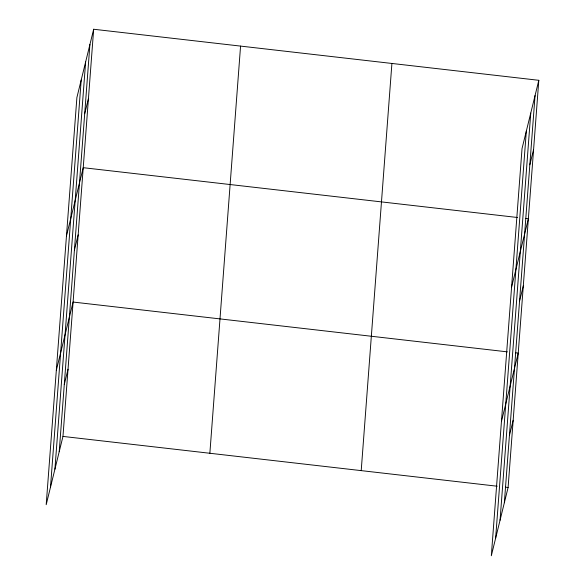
<?xml version="1.0" encoding="UTF-8"?>
<svg xmlns="http://www.w3.org/2000/svg" width="585" height="585" viewBox="0 0 585 585"><rect width="100%" height="100%" fill="white"/><g stroke="black" fill="none" stroke-linecap="round" stroke-linejoin="round"><path stroke-width="0.88" d="M50.493 487.203L81.198 80.035M54.917 469.185L85.622 62.017M59.217 451.693L89.914 44.526M93.666 29.25L76.898 97.527L46.193 504.694L62.968 436.417L93.666 29.25L538.807 80.306L508.102 487.473L491.327 555.75L522.032 148.583L538.807 80.306M209.861 453.265L240.567 46.098M361.208 470.625L391.913 63.458M495.627 538.259L526.332 131.091M500.051 520.24L530.756 113.066M504.35 502.749L535.056 95.574M84.701 113.746L88.452 98.47M66.463 235.967L83.231 167.69L517.484 217.496M74.412 250.146L78.163 234.87M56.328 370.334L73.096 302.05L507.349 351.856M64.284 384.513L68.035 369.237M529.834 164.794L533.586 149.519M511.597 287.016L528.365 218.739L525.644 218.432M519.546 301.195L523.297 285.926M501.462 421.383L518.23 353.106L515.509 352.792M509.418 435.562L513.169 420.286M62.968 436.417L497.221 486.223M505.381 487.159L508.102 487.473"/></g></svg>
